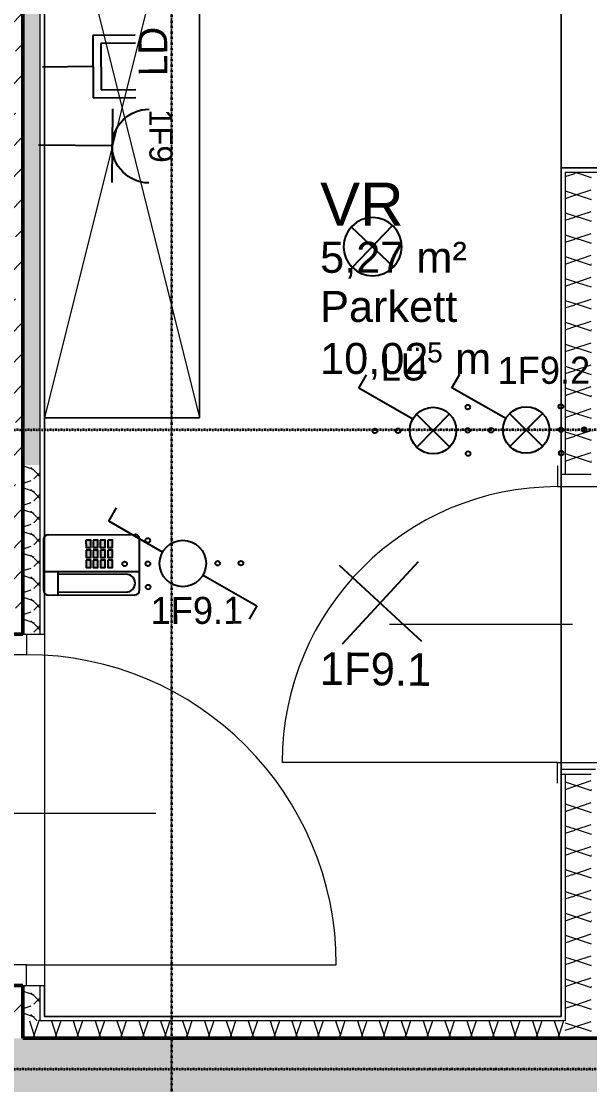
# Model space of a CAD drawing. Header units: metres. Extents: x -15638 to 29611, y -11908 to 29644.
# Drawn here: x 13218 to 14869, y 7598 to 10683 of the extents above; entities that cross this region are included whole.
import ezdxf
from ezdxf.enums import TextEntityAlignment as Align

# ---------------------------------------------------------------- set-up
doc = ezdxf.new("R2010")
doc.units = ezdxf.units.M
doc.linetypes.add('Strich Punkt Mittel', pattern=[0.015875, 0.00635, -0.004763, 0, -0.004763])
doc.linetypes.add('Verdeckt', pattern=[0.003, 0.002, -0.001])
for name, color, linetype, lineweight in [('A_Beschriftung_', 7, 'Continuous', 9), ('A_Decken', 8, 'Continuous', 13), ('A_Moebel', 6, 'Continuous', 13), ('A_Raeume', 7, 'Continuous', 13), ('A_Raeume_', 7, 'Continuous', 5), ('A_Raeume_Beschriftung_', 7, 'Continuous', 9), ('A_Raster_', 1, 'Continuous', 9), ('A_Tueren', 31, 'Continuous', 13), ('A_Waende', 7, 'Continuous', 13)]:
    doc.layers.add(name, color=color, linetype=linetype, lineweight=lineweight)
doc.layers.add('E_Steckdose+Schalter', color=150, linetype='Continuous', true_color=0x0b6cf4)
doc.layers.add('ET_NACHRTECH', color=92, linetype='Continuous', true_color=0x00d100)
doc.layers.add('ET_LEGENDE - Wohnung$0$800_KO_HI____L', color=130, linetype='Continuous')
doc.styles.add('Arial_2', font='arial.ttf', dxfattribs={"height": 0.09})
doc.styles.add('Arial_3', font='arial.ttf', dxfattribs={"height": 0.125})
doc.styles.add('Arial_4', font='arial.ttf', dxfattribs={"height": 0.05849})
doc.styles.add('ET_LEGENDE - Wohnung$0$ROMANS', font='romans.shx', dxfattribs={"width": 0.6})
pattern_1 = [(45, (0, 0), (-0.08980256, 0.08980256), []), (45, (0.0898, 0), (-0.08980256, 0.08980256), [0.0635, -0.03175])]

# ---------------------------------------------------------------- blocks, each defined once
blk = doc.blocks.new('*U547')
for p, q in [((25, 43.3), (91.7, 158.8)), ((91.7, 158.8), (120.5, 142.1)), ((-25, -43.3), (-91.7, -158.8)), ((-91.7, -158.8), (-120.5, -142.1))]:
    blk.add_line(p, q)
blk.add_circle((0, 0), 50)
at = {"layer": 'ET_LEGENDE - Wohnung$0$800_KO_HI____L'}
for centre in [(0, 125), (0, 75), (-50, -75), (0, -75), (50, -75), (0, -125)]:
    blk.add_circle(centre, 5, dxfattribs=at)
at = {"style": 'ET_LEGENDE - Wohnung$0$ROMANS', "width": 0.6, "flags": 1}
for tag, p in [('RAUMBUCHNUMMER', (-0.2, -465.7)), ('ANLAGE', (-0.2, -615.7))]:
    blk.add_attdef(tag, text='', height=100, dxfattribs=at).set_placement(p, align=Align.MIDDLE)
for tag, p in [('TEILANLAGE_NR', (-0.2, -765.7)), ('KOMPONENTE', (-0.2, -915.7)), ('KOMPONENTE_NR', (-0.2, -1065.7)), ('BEZEICHNUNG', (-0.2, -1215.7)), ('TYP', (-0.2, -1365.7)), ('HERSTELLER', (-0.2, -1515.7)), ('MODEL', (-0.2, -1665.7)), ('LEISTUNG_MAX', (-0.2, -1815.7)), ('SPEZIFISCH_1', (-0.2, -1965.7)), ('SPEZIFISCH_2', (-0.2, -2115.7)), ('SPEZIFISCH_3', (-0.2, -2265.7)), ('SPEZIFISCH_4', (-0.2, -2415.7)), ('SPEZIFISCH_5', (-0.2, -2565.7)), ('GEWERKE_CODE', (-0.2, -2715.7)), ('LV_POS', (-0.2, -2865.7)), ('ZAEHLER', (-0.2, -3015.7)), ('PLATZHALTER_1', (-0.2, -3165.7)), ('PLATZHALTER_2', (-0.2, -3315.7)), ('PLATZHALTER_3', (-0.2, -3465.7)), ('JOBLISTE_VDMA', (-0.2, -3615.7)), ('ET_SPEZIFISCH_1', (-0.2, -3765.7)), ('ET_SPEZIFISCH_2', (-0.2, -3915.7)), ('ET_SPEZIFISCH_3', (-0.2, -4065.7)), ('ET_SPEZIFISCH_4', (-0.2, -4215.7)), ('ET_SPEZIFISCH_5', (-0.2, -4365.7)), ('ET_SPEZIFISCH_6', (-0.2, -4515.7)), ('ET_SPEZIFISCH_7', (-0.2, -4665.7))]:
    blk.add_attdef(tag, text='', height=100, dxfattribs=at).set_placement(p, align=Align.MIDDLE_CENTER)
blk = doc.blocks.new('*U554')
h = blk.add_hatch(color=256)
h.dxf.hatch_style = 1
h.paths.add_polyline_path([(76.7, -51.1), (53.8, -51.1), (53.8, -65.8), (76.7, -65.8)])
h.paths.add_polyline_path([(76.7, -27.6), (53.8, -27.6), (53.8, -42.3), (76.7, -42.3)])
h.paths.add_polyline_path([(76.7, -5.2), (53.8, -5.2), (53.8, -19.9), (76.7, -19.9)])
h.paths.add_polyline_path([(76.7, 17.1), (53.8, 17.1), (53.8, 2.4), (76.7, 2.4)])
h.paths.add_polyline_path([(46.1, 17.1), (23.2, 17.1), (23.2, 2.4), (46.1, 2.4)])
h.paths.add_polyline_path([(46.1, -5.2), (23.2, -5.2), (23.2, -19.9), (46.1, -19.9)])
h.paths.add_polyline_path([(46.1, -27.6), (23.2, -27.6), (23.2, -42.3), (46.1, -42.3)])
h.paths.add_polyline_path([(46.1, -51.1), (23.2, -51.1), (23.2, -65.8), (46.1, -65.8)])
h.paths.add_polyline_path([(14.9, -51.1), (-8, -51.1), (-8, -65.8), (14.9, -65.8)])
h.paths.add_polyline_path([(14.9, -27.6), (-8, -27.6), (-8, -42.3), (14.9, -42.3)])
h.paths.add_polyline_path([(14.9, -5.2), (-8, -5.2), (-8, -19.9), (14.9, -19.9)])
h.paths.add_polyline_path([(14.9, 17.1), (-8, 17.1), (-8, 2.4), (14.9, 2.4)])
at = {"linetype": 'Continuous'}
for p, q in [((-94.4, 135), (-94.4, -135)), ((79.4, 150), (-79.4, 150)), ((-20.7, 150), (-20.7, -150)), ((94.4, 135), (94.4, -135)), ((-20.7, 105.5), (-94.4, 105.5)), ((-85.6, -107.9), (-85.6, 105.5)), ((-29.5, -107.9), (-29.5, 105.5)), ((-79.4, -150), (79.4, -150))]:
    blk.add_line(p, q, dxfattribs=at)
for points in [[(14.9, 17.1), (-8, 17.1), (-8, 2.4), (14.9, 2.4)], [(46.1, 17.1), (23.2, 17.1), (23.2, 2.4), (46.1, 2.4)], [(76.7, 17.1), (53.8, 17.1), (53.8, 2.4), (76.7, 2.4)], [(14.9, -5.2), (-8, -5.2), (-8, -19.9), (14.9, -19.9)], [(14.9, -27.6), (-8, -27.6), (-8, -42.3), (14.9, -42.3)], [(46.1, -5.2), (23.2, -5.2), (23.2, -19.9), (46.1, -19.9)], [(46.1, -27.6), (23.2, -27.6), (23.2, -42.3), (46.1, -42.3)], [(76.7, -5.2), (53.8, -5.2), (53.8, -19.9), (76.7, -19.9)], [(76.7, -27.6), (53.8, -27.6), (53.8, -42.3), (76.7, -42.3)], [(14.9, -51.1), (-8, -51.1), (-8, -65.8), (14.9, -65.8)], [(46.1, -51.1), (23.2, -51.1), (23.2, -65.8), (46.1, -65.8)], [(76.7, -51.1), (53.8, -51.1), (53.8, -65.8), (76.7, -65.8)]]:
    blk.add_lwpolyline(points, close=True, dxfattribs=at)
for centre, radius, start, end in [((-79.4, 135), 15, 90, 180), ((79.4, 135), 15, 0, 90), ((-57.5, -107.9), 28, 180, 0), ((-79.4, -135), 15, 180, 270), ((79.4, -135), 15, 270, 0)]:
    blk.add_arc(centre, radius, start, end, dxfattribs=at)
at = {"style": 'ET_LEGENDE - Wohnung$0$ROMANS', "width": 0.6, "flags": 1}
for tag, p in [('RAUMBUCHNUMMER', (0, -450)), ('ANLAGE', (0, -600))]:
    blk.add_attdef(tag, text='', height=100, dxfattribs=at).set_placement(p, align=Align.MIDDLE)
for tag, p in [('TEILANLAGE_NR', (0, -750)), ('KOMPONENTE', (0, -900)), ('KOMPONENTE_NR', (0, -1050)), ('BEZEICHNUNG', (0, -1200)), ('TYP', (0, -1350)), ('HERSTELLER', (0, -1500)), ('MODEL', (0, -1650)), ('LEISTUNG_MAX', (0, -1800)), ('SPEZIFISCH_1', (0, -1950)), ('SPEZIFISCH_2', (0, -2100)), ('SPEZIFISCH_3', (0, -2250)), ('SPEZIFISCH_4', (0, -2400)), ('SPEZIFISCH_5', (0, -2550)), ('GEWERKE_CODE', (0, -2700)), ('LV_POS', (0, -2850)), ('ZAEHLER', (0, -3000)), ('PLATZHALTER_1', (0, -3150)), ('PLATZHALTER_2', (0, -3300)), ('PLATZHALTER_3', (0, -3450)), ('JOBLISTE_VDMA', (0, -3600)), ('ET_SPEZIFISCH_1', (0, -3750)), ('ET_SPEZIFISCH_2', (0, -3900)), ('ET_SPEZIFISCH_3', (0, -4050)), ('ET_SPEZIFISCH_4', (0, -4200)), ('ET_SPEZIFISCH_5', (0, -4350)), ('ET_SPEZIFISCH_6', (0, -4500)), ('ET_SPEZIFISCH_7', (0, -4650))]:
    blk.add_attdef(tag, text='', height=100, dxfattribs=at).set_placement(p, align=Align.MIDDLE_CENTER)
blk = doc.blocks.new('*U558')
for p, q in [((-62.5, 85.9), (-62.5, 0)), ((-46.5, 85.9), (-46.5, 16)), ((46.5, 16), (46.5, 85.9)), ((62.5, 0), (62.5, 85.9)), ((-62.5, 0), (62.5, 0)), ((-46.5, 16), (46.5, 16)), ((0, 0), (0, -101.6))]:
    blk.add_line(p, q)
at = {"style": 'ET_LEGENDE - Wohnung$0$ROMANS', "width": 0.8, "flags": 1}
for tag, p in [('RAUMBUCHNUMMER', (0, -334.5)), ('ANLAGE', (0, -505)), ('TEILANLAGE_NR', (0, -665)), ('KOMPONENTE', (0, -810.9)), ('KOMPONENTE_NR', (0, -972.8)), ('BEZEICHNUNG', (0, -1115.1)), ('TYP', (0.8, -1261.8)), ('HERSTELLER', (0, -1423.6)), ('MODEL', (0, -1586.8)), ('LEISTUNG_MAX', (0, -1761)), ('SPEZIFISCH_1', (0, -1935.3)), ('SPEZIFISCH_2', (0, -2109.5)), ('SPEZIFISCH_3', (0, -2283.8)), ('SPEZIFISCH_4', (0, -2458)), ('SPEZIFISCH_5', (0, -2632.3)), ('GEWERKE_CODE', (0, -2806.5)), ('LV_POS', (0, -2980.8)), ('ZAEHLER', (0, -3155)), ('PLATZHALTER_1', (0, -3329.3)), ('PLATZHALTER_2', (0, -3503.5)), ('PLATZHALTER_3', (0, -3677.8)), ('JOBLISTE_VDMA', (0, -3852)), ('ET_SPEZIFISCH_1', (0, -4026.3)), ('ET_SPEZIFISCH_2', (0, -4200.5)), ('ET_SPEZIFISCH_3', (0, -4374.8)), ('ET_SPEZIFISCH_4', (0, -4549)), ('ET_SPEZIFISCH_5', (0, -4723.3)), ('ET_SPEZIFISCH_6', (0, -4897.5)), ('ET_SPEZIFISCH_7', (0, -5071.8))]:
    blk.add_attdef(tag, text='', height=100, dxfattribs=at).set_placement(p, align=Align.TOP_CENTER)
blk = doc.blocks.new('*U567')
for p, q in [((62.5, 0), (-62.5, 0)), ((0, 0), (0, -125))]:
    blk.add_line(p, q)
blk.add_arc((0, 62.5), 62.5, 180, 0)
at = {"style": 'ET_LEGENDE - Wohnung$0$ROMANS', "width": 0.8, "flags": 1}
for tag, p in [('RAUMBUCHNUMMER', (0, -425)), ('ANLAGE', (0, -595.4)), ('TEILANLAGE_NR', (0, -755.5)), ('KOMPONENTE', (0, -901.3)), ('KOMPONENTE_NR', (0, -1063.3)), ('BEZEICHNUNG', (0, -1205.6)), ('TYP', (0, -1346.7)), ('HERSTELLER', (0, -1514.1)), ('MODEL', (0, -1677.3)), ('LEISTUNG_MAX', (0, -1851.5)), ('SPEZIFISCH_1', (0, -2012.8)), ('SPEZIFISCH_2', (0, -2200)), ('SPEZIFISCH_3', (0, -2374.2)), ('SPEZIFISCH_4', (0, -2548.5)), ('SPEZIFISCH_5', (0, -2722.7)), ('GEWERKE_CODE', (0, -2897)), ('LV_POS', (0, -3071.2)), ('ZAEHLER', (0, -3245.5)), ('PLATZHALTER_1', (0, -3419.7)), ('PLATZHALTER_2', (0, -3594)), ('PLATZHALTER_3', (0, -3768.2)), ('JOBLISTE_VDMA', (0, -3942.5)), ('ET_SPEZIFISCH_1', (0, -4116.7)), ('ET_SPEZIFISCH_2', (0, -4291)), ('ET_SPEZIFISCH_3', (0, -4465.2)), ('ET_SPEZIFISCH_4', (0, -4639.5)), ('ET_SPEZIFISCH_5', (0, -4813.7)), ('ET_SPEZIFISCH_6', (0, -4988)), ('ET_SPEZIFISCH_7', (0, -5162.2))]:
    blk.add_attdef(tag, text='', height=100, dxfattribs=at).set_placement(p, align=Align.MIDDLE)
blk = doc.blocks.new('*U557')
for p, q in [((-70.7, -70.7), (70.7, 70.7)), ((70.7, -70.7), (-70.7, 70.7))]:
    blk.add_line(p, q)
at = {"style": 'ET_LEGENDE - Wohnung$0$ROMANS', "width": 0.6, "flags": 1}
for tag, p in [('RAUMBUCHNUMMER', (0, -400)), ('ANLAGE', (0, -550))]:
    blk.add_attdef(tag, text='', height=100, dxfattribs=at).set_placement(p, align=Align.MIDDLE)
for tag, p in [('TEILANLAGE_NR', (0, -700)), ('KOMPONENTE', (0, -850)), ('KOMPONENTE_NR', (0, -1000)), ('BEZEICHNUNG', (0, -1150)), ('TYP', (0, -1300)), ('HERSTELLER', (0, -1450)), ('MODEL', (0, -1600)), ('LEISTUNG_MAX', (0, -1750)), ('SPEZIFISCH_1', (0, -1900)), ('SPEZIFISCH_2', (0, -2050)), ('SPEZIFISCH_3', (0, -2200)), ('SPEZIFISCH_4', (0, -2350)), ('SPEZIFISCH_5', (0, -2500)), ('GEWERKE_CODE', (0, -2650)), ('LV_POS', (0, -2800)), ('ZAEHLER', (0, -2950)), ('PLATZHALTER_1', (0, -3100)), ('PLATZHALTER_2', (0, -3250)), ('PLATZHALTER_3', (0, -3400)), ('JOBLISTE_VDMA', (0, -3550)), ('ET_SPEZIFISCH_1', (0, -3700)), ('ET_SPEZIFISCH_2', (0, -3850)), ('ET_SPEZIFISCH_3', (0, -4000)), ('ET_SPEZIFISCH_4', (0, -4150)), ('ET_SPEZIFISCH_5', (0, -4300)), ('ET_SPEZIFISCH_6', (0, -4450)), ('ET_SPEZIFISCH_7', (0, -4600))]:
    blk.add_attdef(tag, text='', height=100, dxfattribs=at).set_placement(p, align=Align.MIDDLE_CENTER)
blk = doc.blocks.new('hzmdba')
at = {"color": 1}
for points in [[(5046.03, 1505.526), (5046.95, 1503.842)], [(5045.639, 1504.237), (5047.346, 1505.147)]]:
    blk.add_lwpolyline(points, dxfattribs=at)
blk.add_circle((5046.5, 1504.686), 0.963, dxfattribs=at)
blk = doc.blocks.new('*U562')
for p, q in [((25, 43.3), (91.7, 158.8)), ((91.7, 158.8), (120.5, 142.1)), ((-35.4, -35.4), (35.4, 35.4)), ((35.4, -35.4), (-35.4, 35.4))]:
    blk.add_line(p, q)
blk.add_circle((0, 0), 50)
at = {"layer": 'ET_LEGENDE - Wohnung$0$800_KO_HI____L'}
for centre in [(0, 125), (0, 75), (-50, -75), (0, -75), (50, -75), (0, -125)]:
    blk.add_circle(centre, 5, dxfattribs=at)
at = {"style": 'ET_LEGENDE - Wohnung$0$ROMANS', "width": 0.6, "flags": 1}
for tag, p in [('RAUMBUCHNUMMER', (-0.2, -465.7)), ('ANLAGE', (-0.2, -615.7))]:
    blk.add_attdef(tag, text='', height=100, dxfattribs=at).set_placement(p, align=Align.MIDDLE)
for tag, p in [('TEILANLAGE_NR', (-0.2, -765.7)), ('KOMPONENTE', (-0.2, -915.7)), ('KOMPONENTE_NR', (-0.2, -1065.7)), ('BEZEICHNUNG', (-0.2, -1215.7)), ('TYP', (-0.2, -1365.7)), ('HERSTELLER', (-0.2, -1515.7)), ('MODEL', (-0.2, -1665.7)), ('LEISTUNG_MAX', (-0.2, -1815.7)), ('SPEZIFISCH_1', (-0.2, -1965.7)), ('SPEZIFISCH_2', (-0.2, -2115.7)), ('SPEZIFISCH_3', (-0.2, -2265.7)), ('SPEZIFISCH_4', (-0.2, -2415.7)), ('SPEZIFISCH_5', (-0.2, -2565.7)), ('GEWERKE_CODE', (-0.2, -2715.7)), ('LV_POS', (-0.2, -2865.7)), ('ZAEHLER', (-0.2, -3015.7)), ('PLATZHALTER_1', (-0.2, -3165.7)), ('PLATZHALTER_2', (-0.2, -3315.7)), ('PLATZHALTER_3', (-0.2, -3465.7)), ('JOBLISTE_VDMA', (-0.2, -3615.7)), ('ET_SPEZIFISCH_1', (-0.2, -3765.7)), ('ET_SPEZIFISCH_2', (-0.2, -3915.7)), ('ET_SPEZIFISCH_3', (-0.2, -4065.7)), ('ET_SPEZIFISCH_4', (-0.2, -4215.7)), ('ET_SPEZIFISCH_5', (-0.2, -4365.7)), ('ET_SPEZIFISCH_6', (-0.2, -4515.7)), ('ET_SPEZIFISCH_7', (-0.2, -4665.7))]:
    blk.add_attdef(tag, text='', height=100, dxfattribs=at).set_placement(p, align=Align.MIDDLE_CENTER)
blk = doc.blocks.new('UZ_D1 - SL_0900x2000_Wohnungstür-5426849-263_PP_03DG_BT1')
at = {"layer": 'A_Tueren', "lineweight": 5}
for p, q in [((0.45, 0.1), (0.45, 1)), ((-0.51, 0.1), (-0.45, 0.1)), ((-0.45, 0.1), (-0.45, -0.1)), ((0.45, 0.1), (0.45, -0.1)), ((0.51, 0.1), (0.45, 0.1)), ((-0.45, -0.1), (-0.51, -0.1)), ((0.45, -0.1), (0.51, -0.1))]:
    blk.add_line(p, q, dxfattribs=at)
blk.add_arc((0.45, 0.1), 0.9, 90, 180, dxfattribs=at)
blk = doc.blocks.new('Moeb_Schrank - Schrank_2m-8120431-263_PP_03DG_BT1')
at = {"layer": 'A_Moebel', "color": 8}
for p, q in [((0, 0), (1.8, 0.45)), ((0, 0.45), (1.8, 0)), ((1.8, 0.45), (0, 0.45)), ((0, 0.45), (0, 0)), ((0.025, 0.45), (1.8, 0.45)), ((1.8, 0), (1.8, 0.45)), ((1.8, 0.45), (1.8, 0)), ((0, 0), (1.8, 0)), ((1.8, 0), (0.025, 0))]:
    blk.add_line(p, q, dxfattribs=at)
blk = doc.blocks.new('UZ_D1 - SL_0800x2000_Zimmertür_Stahlzarge_GK-7175309-263_PP_03DG_BT1')
at = {"layer": 'A_Tueren', "lineweight": 5}
for p, q in [((-0.4, 0.06), (-0.46, 0.06)), ((-0.4, -0.06), (-0.4, 0.06)), ((0.4, 0.06), (0.46, 0.06)), ((0.4, -0.06), (0.4, 0.06)), ((-0.46, -0.06), (-0.4, -0.06)), ((0.46, -0.06), (0.4, -0.06)), ((0.4, -0.06), (0.4, -0.86))]:
    blk.add_line(p, q, dxfattribs=at)
blk.add_arc((0.4, -0.06), 0.8, 180, 270, dxfattribs=at)
blk = doc.blocks.new('BS_Tuer_PP - rechts-10002445-263_PP_03DG_BT1')
at = {"layer": 'A_Beschriftung_'}
blk.add_line((0, 0.000124), (0, -0.010513), dxfattribs=at)
blk = doc.blocks.new('BS_Tuer_PP - links-10002443-263_PP_03DG_BT1')
at = {"layer": 'A_Beschriftung_'}
blk.add_line((0, 0.000124), (0, 0.010761), dxfattribs=at)
blk = doc.blocks.new('354354')
at = {"layer": 'A_Waende', "lineweight": 5}
h = blk.add_hatch(dxfattribs=at)
h.set_pattern_fill('FP_4', color=250, style=0, pattern_type=2)
h.set_pattern_definition(pattern_1)
h.paths.add_polyline_path([(31.9463, 78.4805), (32.1263, 78.4805), (32.1263, 78.633), (31.9463, 78.633), (31.9463, 78.5305)])
h.paths.add_polyline_path([(31.9463, 79.653), (32.1263, 79.653), (32.1263, 86.5927), (31.9463, 86.5927), (31.9463, 79.673)])
h = blk.add_hatch(dxfattribs=at)
h.set_pattern_fill('FP_54', color=250, angle=225, style=0, pattern_type=2)
h.set_pattern_definition([(135, (32.188915, 83.90105), (-0.2539998, 0.1270034), [0.02245, -0.15715]), (135, (32.0779, 83.94842), (-0.2539998, 0.1270034), [0.02245, -0.15715]), (135, (32.18821, 83.96398), (-0.2539998, 0.1270034), [0.02245, -0.15715]), (135, (32.0779, 84.01206), (-0.2539998, 0.1270034), [0.02245, -0.15715]), (161.565, (32.17336, 83.916604), (-0.50799766, 0.1270007), [0.0502, -0.35141]), (161.565, (32.125275, 83.93216), (-0.50799766, 0.1270007), [0.0502, -0.35141]), (161.565, (32.17265, 83.979537), (-0.50799766, 0.1270007), [0.0502, -0.35141]), (161.565, (32.125275, 83.9958), (-0.50799766, 0.1270007), [0.0502, -0.35141]), (225, (32.07719, 83.9166), (0.2539998, 0.1270034), [0.02245, -0.15715]), (225, (32.18821, 83.96398), (0.2539998, 0.1270034), [0.02245, -0.15715]), (225, (32.0779, 83.97954), (0.2539998, 0.1270034), [0.02245, -0.15715]), (225, (32.18821, 84.02762), (0.2539998, 0.1270034), [0.02245, -0.15715]), (198.435, (32.125275, 83.93216), (0.50799766, 0.1270007), [0.0502, -0.35141]), (198.435, (32.17265, 83.948424), (0.50799766, 0.1270007), [0.0502, -0.35141]), (198.435, (32.125275, 83.9958), (0.50799766, 0.1270007), [0.0502, -0.35141]), (198.435, (32.17265, 84.012064), (0.50799766, 0.1270007), [0.0502, -0.35141])])
h.paths.add_polyline_path([(32.1763, 80.143), (32.1763, 82.068), (32.1263, 82.068), (32.1263, 80.143)])
h.paths.add_polyline_path([(32.1763, 82.168), (32.1763, 86.5927), (32.1263, 86.5927), (32.1268, 82.168)])
h = blk.add_hatch(dxfattribs=at)
h.set_pattern_fill('FP_55', color=250, angle=-135, style=0, pattern_type=2)
h.set_pattern_definition([(315, (33.68869, 79.74255), (0.254, -0.1270034), [0.02245, -0.15715]), (315, (33.7997, 79.69518), (0.254, -0.1270034), [0.02245, -0.15715]), (315, (33.68869, 79.67891), (0.254, -0.1270034), [0.02245, -0.15715]), (315, (33.7997, 79.63154), (0.254, -0.1270034), [0.02245, -0.15715]), (341.565, (33.704245, 79.726997), (0.5079977, -0.1270007), [0.0502, -0.35141]), (341.565, (33.752328, 79.71144), (0.5079977, -0.1270007), [0.0502, -0.35141]), (341.565, (33.704245, 79.663357), (0.5079977, -0.1270007), [0.0502, -0.35141]), (341.565, (33.752328, 79.6478), (0.5079977, -0.1270007), [0.0502, -0.35141]), (45, (33.80041, 79.727), (-0.254, -0.1270034), [0.02245, -0.15715]), (45, (33.68869, 79.67891), (-0.254, -0.1270034), [0.02245, -0.15715]), (45, (33.7997, 79.66406), (-0.254, -0.1270034), [0.02245, -0.15715]), (45, (33.689395, 79.61598), (-0.254, -0.1270034), [0.02245, -0.15715]), (18.435, (33.752328, 79.71144), (-0.5079977, -0.1270007), [0.0502, -0.35141]), (18.435, (33.70495, 79.695177), (-0.5079977, -0.1270007), [0.0502, -0.35141]), (18.435, (33.752328, 79.6478), (-0.5079977, -0.1270007), [0.0502, -0.35141]), (18.435, (33.70495, 79.631537), (-0.5079977, -0.1270007), [0.0502, -0.35141])])
h.paths.add_polyline_path([(33.7013, 78.4805), (33.7763, 78.4805), (33.7763, 79.2455), (33.7013, 79.2455), (33.7013, 78.5305)])
h.paths.add_polyline_path([(33.7013, 80.1155), (33.7763, 80.1155), (33.7763, 80.993), (33.7013, 80.993), (33.7013, 80.1305)])
h = blk.add_hatch(dxfattribs=at)
h.set_pattern_fill('FP_80', color=250, angle=225, style=0, pattern_type=2)
h.set_pattern_definition([(135, (32.188915, 79.34304), (-0.254, 0.127003), [0.02245, -0.15715]), (135, (32.0779, 79.39041), (-0.254, 0.127003), [0.02245, -0.15715]), (135, (32.188915, 79.40668), (-0.254, 0.127003), [0.02245, -0.15715]), (135, (32.0779, 79.45405), (-0.254, 0.1270034), [0.02245, -0.15715]), (161.565, (32.17265, 79.3593), (-0.5079977, 0.1270007), [0.0502, -0.35141]), (161.565, (32.125275, 79.37415), (-0.5079977, 0.1270007), [0.0502, -0.35141]), (161.565, (32.17336, 79.422234), (-0.5079977, 0.1270007), [0.0502, -0.35141]), (161.565, (32.125275, 79.43779), (-0.5079977, 0.1270007), [0.0502, -0.35141]), (225, (32.0779, 79.3593), (0.254, 0.127003), [0.02245, -0.15715]), (225, (32.188915, 79.40668), (0.254, 0.127003), [0.02245, -0.15715]), (225, (32.07719, 79.42223), (0.254, 0.127003), [0.02245, -0.15715]), (225, (32.188915, 79.47032), (0.254, 0.1270034), [0.02245, -0.15715]), (198.435, (32.125275, 79.37415), (0.5079977, 0.1270007), [0.0502, -0.35141]), (198.435, (32.17265, 79.390414), (0.5079977, 0.1270007), [0.0502, -0.35141]), (198.435, (32.125275, 79.43779), (0.5079977, 0.1270007), [0.0502, -0.35141]), (198.435, (32.17265, 79.454053), (0.5079977, 0.1270007), [0.0502, -0.35141])])
h.paths.add_polyline_path([(32.1263, 78.5305), (32.1763, 78.5305), (32.1763, 78.633), (32.1263, 78.633), (32.1263, 78.543)])
h.paths.add_polyline_path([(32.1263, 79.653), (32.1763, 79.653), (32.1763, 80.143), (32.1263, 80.143), (32.1263, 79.673)])
h = blk.add_hatch(dxfattribs=at)
h.set_pattern_fill('FP_78', color=250, angle=45, style=0, pattern_type=2)
h.set_pattern_definition([(225, (32.907335, 78.54259), (-0.127003, -0.254), [0.02245, -0.15715]), (225, (32.85996, 78.43158), (-0.127003, -0.254), [0.02245, -0.15715]), (225, (32.8444, 78.5433), (-0.127003, -0.254), [0.02245, -0.15715]), (225, (32.79632, 78.43158), (-0.1270034, -0.254), [0.02245, -0.15715]), (251.565, (32.89178, 78.527036), (-0.1270007, -0.5079977), [0.0502, -0.35141]), (251.565, (32.875516, 78.47966), (-0.1270007, -0.5079977), [0.0502, -0.35141]), (251.565, (32.82814, 78.527036), (-0.1270007, -0.5079977), [0.0502, -0.35141]), (251.565, (32.811876, 78.47966), (-0.1270007, -0.5079977), [0.0502, -0.35141]), (315, (32.89178, 78.43228), (-0.127003, 0.254), [0.02245, -0.15715]), (315, (32.8444, 78.5433), (-0.127003, 0.254), [0.02245, -0.15715]), (315, (32.82814, 78.43228), (-0.127003, 0.254), [0.02245, -0.15715]), (315, (32.78076, 78.5433), (-0.1270034, 0.254), [0.02245, -0.15715]), (288.435, (32.875516, 78.47966), (-0.1270007, 0.5079977), [0.0502, -0.35141]), (288.435, (32.85996, 78.527744), (-0.1270007, 0.5079977), [0.0502, -0.35141]), (288.435, (32.811876, 78.47966), (-0.1270007, 0.5079977), [0.0502, -0.35141]), (288.435, (32.79632, 78.527744), (-0.1270007, 0.5079977), [0.0502, -0.35141])])
h.paths.add_polyline_path([(33.7013, 78.4805), (33.7013, 78.5305), (32.1263, 78.5305), (32.1263, 78.4805), (33.6888, 78.4805)])
h = blk.add_hatch(dxfattribs=at)
h.set_pattern_fill('FP_4', color=250, style=0, pattern_type=2)
h.set_pattern_definition(pattern_1)
h.paths.add_polyline_path([(30.1509, 78.3005), (30.1877, 78.3005), (30.1877, 78.4805), (22.0727, 78.4805), (22.0727, 78.3005), (30.1359, 78.3005)])
h.paths.add_polyline_path([(16.5777, 78.3005), (21.0527, 78.3005), (21.0527, 78.4805), (15.0327, 78.4805), (15.0327, 78.3005), (16.5627, 78.3005)])
h.paths.add_polyline_path([(38.7877, 78.3005), (39.0827, 78.3005), (39.0827, 78.4805), (31.2077, 78.4805), (31.2077, 78.3005), (38.7782, 78.3005)])
at = {"layer": 'A_Decken'}
for p, q in [((33.6888, 80.1155), (33.6888, 79.2455)), ((32.1888, 79.653), (32.1888, 78.633)), ((33.6888, 79.2605), (33.7888, 79.2605))]:
    blk.add_line(p, q, dxfattribs=at)
at = {"layer": 'A_Raeume', "color": 8, "linetype": 'Verdeckt'}
blk.add_line((33.6888, 81.0055), (33.6888, 82.0555), dxfattribs=at)
at = {"layer": 'A_Raeume_', "flags": 128}
for points in [[(39.0827, 78.543), (39.0827, 86.5927), (37.9002, 86.5927), (37.8502, 86.5927), (37.7472, 86.5927), (35.6732, 86.5927), (35.5702, 86.5927), (35.5202, 86.5927), (35.1888, 86.5927), (35.1888, 82.0555), (33.6888, 82.0555), (33.6888, 81.0055), (35.6427, 81.0055), (35.6427, 80.7305), (36.8477, 80.7305), (36.8477, 80.288), (36.8477, 80.2405), (36.8477, 78.543)], [(33.6888, 82.0555), (32.1888, 82.0555), (32.1888, 80.143), (32.1888, 78.543), (33.6888, 78.543), (33.6888, 80.9555), (33.6888, 81.1085)]]:
    blk.add_lwpolyline(points, close=True, dxfattribs=at)
at = {"layer": 'A_Raster_', "linetype": 'Strich Punkt Mittel', "lineweight": 35}
for p, q in [((32.5577, 94.2296), (32.5577, 59.9489)), ((48.1215, 80.2455), (3.8074, 80.2455)), ((48.1215, 78.3905), (3.8074, 78.3905))]:
    blk.add_line(p, q, dxfattribs=at)
at = {"layer": 'A_Waende'}
for p, q in [((32.1763, 79.653), (32.1763, 82.068)), ((32.1888, 79.653), (32.1888, 82.0555)), ((33.6888, 81.0055), (33.6888, 80.1155)), ((35.6427, 81.0055), (33.6888, 81.0055)), ((33.7013, 80.993), (33.7013, 80.1155)), ((33.7013, 80.993), (35.6302, 80.993)), ((33.7013, 80.1155), (33.6888, 80.1155)), ((32.1763, 79.653), (32.1888, 79.653)), ((33.6888, 79.2455), (33.6888, 78.543)), ((33.7013, 79.2455), (33.6888, 79.2455)), ((33.7013, 79.2455), (33.7013, 78.5305)), ((32.1763, 78.633), (32.1888, 78.633)), ((32.1763, 78.5305), (32.1763, 78.633)), ((32.1888, 78.543), (32.1888, 78.633)), ((33.7013, 78.5305), (32.1763, 78.5305)), ((33.6888, 78.543), (32.1888, 78.543))]:
    blk.add_line(p, q, dxfattribs=at)
at = {"layer": 'A_Waende', "color": 10, "lineweight": 50}
for p, q in [((32.1263, 82.0555), (32.1263, 79.653)), ((31.9463, 79.653), (32.1263, 79.653)), ((31.9463, 78.633), (32.1263, 78.633)), ((32.1263, 78.633), (32.1263, 78.4805)), ((39.0827, 78.4805), (32.1263, 78.4805))]:
    blk.add_line(p, q, dxfattribs=at)
at = {"layer": 'A_Waende', "color": 250, "lineweight": 5}
for p, q in [((33.7763, 80.1155), (33.7013, 80.1155)), ((32.1263, 79.653), (32.1763, 79.653)), ((33.7763, 79.2455), (33.7013, 79.2455)), ((32.1263, 78.633), (32.1763, 78.633))]:
    blk.add_line(p, q, dxfattribs=at)
at = {"layer": 'A_Beschriftung_', "xscale": 49.99999999999998, "yscale": 49.99999999999998, "zscale": 49.99999999999998}
for name, p, rotation in [('BS_Tuer_PP - links-10002443-263_PP_03DG_BT1', (33.7288, 79.6805), 89.9999999999988), ('BS_Tuer_PP - rechts-10002445-263_PP_03DG_BT1', (31.9869, 79.133), 89.99999999999768)]:
    blk.add_blockref(name, p, dxfattribs=dict(at, rotation=rotation))
at = {"layer": 'A_Moebel', "color": 8, "rotation": 269.9999999999993}
blk.add_blockref('Moeb_Schrank - Schrank_2m-8120431-263_PP_03DG_BT1', (32.1888, 82.0805), dxfattribs=at)
at = {"layer": 'A_Tueren'}
for name, p, rotation in [('UZ_D1 - SL_0800x2000_Zimmertür_Stahlzarge_GK-7175309-263_PP_03DG_BT1', (33.7388, 79.6805), 269.9999999999989), ('UZ_D1 - SL_0900x2000_Wohnungstür-5426849-263_PP_03DG_BT1', (32.0363, 79.143), 269.9999999999978)]:
    blk.add_blockref(name, p, dxfattribs=dict(at, rotation=rotation))
at = {"layer": 'A_Raeume_Beschriftung_', "attachment_point": 1}
for s, insert, char_height, width, style in [('VR', (32.9892, 80.9628), 0.125, 0.292616, 'Arial_3'), ('5,27 m²', (32.9892, 80.7908), 0.09, 0.505063, 'Arial_2'), ('Parkett', (32.9892, 80.6483), 0.09, 0.464979, 'Arial_2'), ('10,02', (32.9892, 80.4974), 0.09, 0.376793, 'Arial_2'), ('5', (33.3, 80.4992), 0.0585, 0.056118, 'Arial_4'), (' m', (33.3464, 80.4974), 0.09, 0.164346, 'Arial_2')]:
    blk.add_mtext(s, dxfattribs=dict(at, insert=insert, char_height=char_height, width=width, style=style))

msp = doc.modelspace()

# ---------------------------------------------------------------- block references
at = {"xscale": 1000, "yscale": 1000, "zscale": 1000}
msp.add_blockref('354354', (-18903.7, -70747.2), dxfattribs=at)
at = {"extrusion": (-0.012237, 3.33787e-05, 0.999925), "xscale": -87.70202311672725, "yscale": 87.70202311672806, "zscale": 87.70202311672804, "rotation": 164.9206533351098}
msp.add_blockref('hzmdba', (-378780.2, 252591.6, -173.9), dxfattribs=at)
at = {"layer": 'E_Steckdose+Schalter'}
for name, p, xscale, yscale, zscale, rotation in [('*U567', (13481.7, 10322.1), -1.70941151161168, 1.709411511611679, 1.70941151161168, 269.5670765846539), ('*U562', (14413.6, 9496), 1.350631848881128, 1.350631848881128, 1.350631848881128, 90.35829467527299), ('*U562', (14683.8, 9497.7), 1.350631848881128, 1.350631848881128, 1.350631848881128, 90.35829467527299), ('*U547', (13686.8, 9110.3), 1.350631848881128, 1.350631848881128, 1.350631848881128, 270.358294675273), ('*U557', (14260.1, 8995.6), 1.626603779674899, 1.626603779674899, 1.626603779674899, 182.2804756445144)]:
    msp.add_blockref(name, p, dxfattribs=dict(at, xscale=xscale, yscale=yscale, zscale=zscale, rotation=rotation))
at = {"layer": 'ET_NACHRTECH', "xscale": 1.440799109933637, "yscale": 1.440799109933637, "zscale": 1.440799109933637, "rotation": 270.4472172207241}
msp.add_blockref('*U558', (13425.8, 10551.7), dxfattribs=at)
at = {"layer": 'ET_NACHRTECH', "color": 102, "true_color": 0x21de37, "xscale": 0.9299153030073942, "yscale": 0.9299153030073942, "zscale": 0.9299153030073942, "rotation": 90.17772584795323}
msp.add_blockref('*U554', (13421.8, 9106.4), dxfattribs=at)

# ---------------------------------------------------------------- texts
at = {"color": 212}
for s, height, rotation, p in [('LD', 83.8, 90.4472, (13642.3, 10524.2)), ('1F9', 67.36, 270.1759, (13589.4, 10428.2)), ('LÜ', 78.55, 0.1777, (14261.7, 9640.9)), ('1F9.2', 78.55, 0.1777, (14601.3, 9631.1)), ('1F9.1', 78.55, 0.1777, (13593.7, 8934.6)), ('1F9.1', 94.6, 359.4197, (14084.3, 8758.5))]:
    msp.add_text(s, height=height, rotation=rotation, dxfattribs=at).set_placement(p)

doc.saveas('drawing.dxf')
